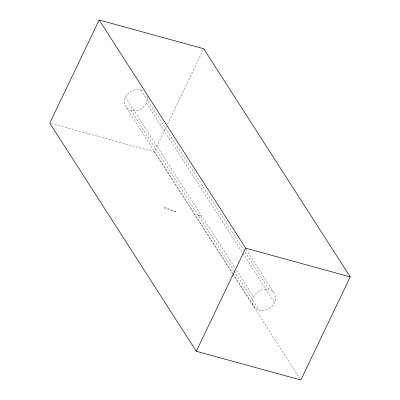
<?xml version="1.0" encoding="UTF-8"?>
<svg xmlns="http://www.w3.org/2000/svg" width="400" height="400" viewBox="0 0 400 400"><rect width="100%" height="100%" fill="white"/><g stroke="black" fill="none" stroke-linecap="round" stroke-linejoin="round"><path stroke-width="0.3" stroke-dasharray="2 1.5" d="M232.63 273.805L154.3 151.835L166.445 126.48M167.525 124.23L203.425 49.295M51.57 123.6L154.3 151.835M245.945 249.25L273.615 292.33M140.83 89.865L243.745 250.11M245.095 252.21L269.05 289.51M146.345 103.05L242.51 252.785M242.845 253.31L274.565 302.695M125.435 97.305L235.1 268.055M236.45 270.155L253.655 296.95M130.95 110.49L233.865 270.73M234.2 271.255L259.17 310.135M126.385 107.67L232.675 273.165M233.01 273.69L254.605 307.315M232.97 274.33L300.16 378.95M147.25 96.445A12.13 10.055 -32.7 0 1 134.62 110.86A12.13 10.055 -32.7 0 1 125.27 97.665A12.13 10.055 -32.7 0 1 143.365 90.96M200.495 215.62L197.46 214.785L201.75 217.57L200.495 215.62M176.11 211.775L164.985 208.715L163.85 206.955L176.11 211.775M262.045 310.525A12.13 10.055 -32.7 0 0 274.995 294.565A12.13 10.055 -32.7 0 0 255.29 294.38A12.13 10.055 -32.7 0 0 262.045 310.525"/><path stroke-width="0.6" d="M99.165 20L49.765 123.105L196.305 351.27L300.835 380L350.235 276.895L203.695 48.73L99.165 20L245.7 248.165L350.235 276.895M196.305 351.27L245.7 248.165"/></g></svg>
